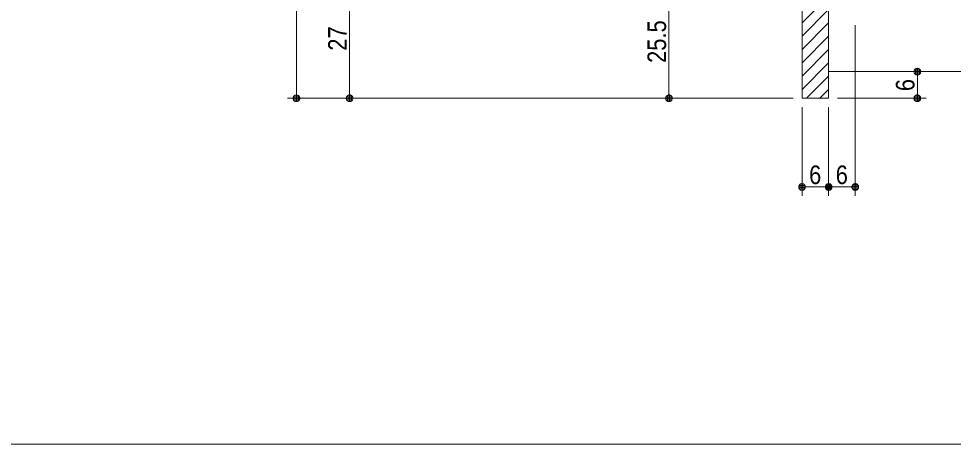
# Model space of a CAD drawing. Units: millimetres, scale not verified. Extents: x -606 to 606, y -304 to 304.
# Drawn here: x -205.4 to 5.4, y 10 to 105.9 of the extents above; entities that cross this region are included whole.
import ezdxf
from ezdxf.enums import TextEntityAlignment as Align

# ---------------------------------------------------------------- set-up
doc = ezdxf.new("R2010")
doc.units = ezdxf.units.MM
doc.header["$LTSCALE"] = 2
for name, color, linetype, lineweight in [('0-0_2寸法-1', 7, 'Continuous', 9), ('0-1_0', 7, 'Continuous', 9), ('0-3_1図面枠', 7, 'Continuous', 9), ('0-5_3一般', 7, 'Continuous', 9)]:
    doc.layers.add(name, color=color, linetype=linetype, lineweight=lineweight)
doc.styles.add('ＭＳ Ｐゴシック', font='')
doc.styles.get('ＭＳ Ｐゴシック').set_extended_font_data('MS PGothic')

# ---------------------------------------------------------------- blocks, each defined once
blk = doc.blocks.new('_Dot')
at = {"layer": '0-1_0'}
for p, q in [((-1, 0), (-2, 0)), ((0.978, 0.2), (-0.978, 0.2)), ((0.799, 0.6), (-0.799, 0.6)), ((0.916, -0.398), (-0.916, -0.398)), ((0.6, -0.798), (-0.6, -0.798))]:
    blk.add_line(p, q, dxfattribs=at)
for points in [[(1, 0), (0.992, 0.125), (0.969, 0.249), (0.93, 0.368), (0.876, 0.482), (0.809, 0.588), (0.729, 0.685), (0.637, 0.771), (0.536, 0.844), (0.426, 0.905), (0.309, 0.951), (0.187, 0.982), (0.063, 0.998), (-0.063, 0.998), (-0.187, 0.982), (-0.309, 0.951), (-0.426, 0.905), (-0.536, 0.844), (-0.637, 0.771), (-0.729, 0.685), (-0.809, 0.588), (-0.876, 0.482), (-0.93, 0.368), (-0.969, 0.249), (-0.992, 0.125), (-1, 0), (0, 0)], [(-1, 0), (-0.992, -0.125), (-0.969, -0.249), (-0.93, -0.368), (-0.876, -0.482), (-0.809, -0.588), (-0.729, -0.685), (-0.637, -0.771), (-0.536, -0.844), (-0.426, -0.905), (-0.309, -0.951), (-0.187, -0.982), (-0.063, -0.998), (0.063, -0.998), (0.187, -0.982), (0.309, -0.951), (0.426, -0.905), (0.536, -0.844), (0.637, -0.771), (0.729, -0.685), (0.809, -0.588), (0.876, -0.482), (0.93, -0.368), (0.969, -0.249), (0.992, -0.125), (1, 0), (0, 0)]]:
    blk.add_lwpolyline(points, close=True, dxfattribs=at)
blk = doc.blocks.new('グループ-1')
at = {"layer": '0-5_3一般'}
for p, q in [((300, 210), (324, 234)), ((300, 225.306), (300, 176)), ((300, 204), (312, 216)), ((312, 217), (312, 176)), ((312, 188), (312, 213)), ((300, 198), (312, 210)), ((300, 192), (312, 204)), ((300, 186), (312, 198)), ((300, 180), (312, 192)), ((302, 176), (312, 186)), ((601.241, 188), (312, 188)), ((308, 176), (312, 180)), ((312, 176), (300, 176))]:
    blk.add_line(p, q, dxfattribs=at)
blk.add_lwpolyline([(300, 225.306), (300, 176), (312, 176), (312, 217), (324, 217), (324, 245)], dxfattribs=at)
blk.add_lwpolyline([(300, 225.306), (300, 176), (312, 176), (312, 217), (324, 217), (324, 245)], dxfattribs=at)

msp = doc.modelspace()

# ---------------------------------------------------------------- linework, layer by layer
at = {"layer": '0-0_2寸法-1'}
for p, q in [((-142.75, 228.499), (-142.75, 89.501)), ((-130.75, 89.501), (-130.75, 113.499)), ((-58.75, 111.999), (-58.75, 89.501)), ((-16.75, 104.5), (-16.75, 66)), ((-20.75, 94), (-0.75, 94)), ((-2.75, 89.501), (-2.75, 92.499)), ((-132.75, 88), (-144.75, 88)), ((-60.75, 88), (-132.75, 88)), ((-30.75, 88), (-60.75, 88)), ((-20.75, 88), (-0.75, 88)), ((-28.75, 86), (-28.75, 66)), ((-22.75, 86), (-22.75, 66)), ((-22.75, 86), (-22.75, 66)), ((-24.251, 68), (-27.249, 68)), ((-21.249, 68), (-18.251, 68))]:
    msp.add_line(p, q, dxfattribs=at)
at = {"layer": '0-3_1図面枠'}
msp.add_line((171.25, 10), (-528.75, 10), dxfattribs=at)

# ---------------------------------------------------------------- block references
at = {"layer": '0-0_2寸法-1', "xscale": 0.7503418, "yscale": 0.7503418}
for p, rotation in [((-2.75, 94), 90), ((-142.75, 88), 270), ((-130.75, 88), 270), ((-58.75, 88), 270), ((-2.75, 88), 270), ((-28.75, 68), 180), ((-22.75, 68), 180)]:
    msp.add_blockref('_Dot', p, dxfattribs=dict(at, rotation=rotation))
for p in [(-22.75, 68), (-16.75, 68)]:
    msp.add_blockref('_Dot', p, dxfattribs=at)
at = {"layer": '0-5_3一般', "xscale": 0.5, "yscale": 0.5}
msp.add_blockref('グループ-1', (-178.75, 0), dxfattribs=at)

# ---------------------------------------------------------------- texts
at = {"layer": '0-0_2寸法-1', "style": 'ＭＳ Ｐゴシック', "width": 0.9}
for s, p in [('25.5', (-58.144, 95.964)), ('27', (-130.144, 98.722)), ('6', (-2.144, 89.595))]:
    msp.add_text(s, height=4.194, rotation=90, dxfattribs=at).set_placement(p, align=Align.BOTTOM_LEFT)
for p in [(-27.155, 67.394), (-21.155, 67.394)]:
    msp.add_text('6', height=4.194, dxfattribs=at).set_placement(p, align=Align.BOTTOM_LEFT)

doc.saveas('drawing.dxf')
